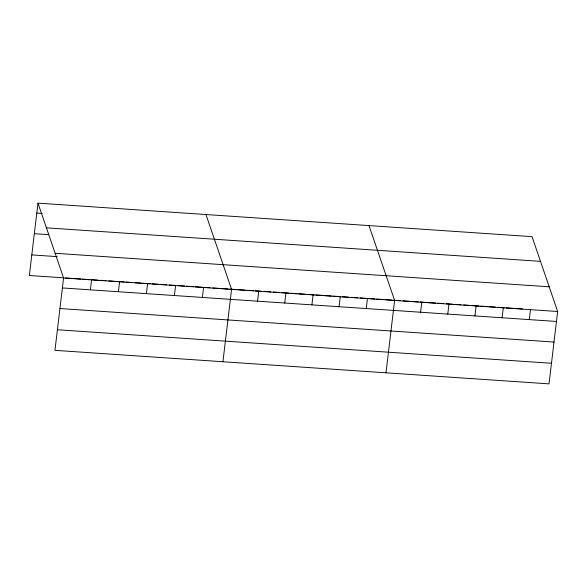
<?xml version="1.0" encoding="UTF-8"?>
<svg xmlns="http://www.w3.org/2000/svg" width="587" height="587" viewBox="0 0 587 587"><rect width="100%" height="100%" fill="white"/><g stroke="black" fill="none" stroke-linecap="round" stroke-linejoin="round"><path stroke-width="0.88" d="M37.979 203.131L63.587 277.981L54.958 350.344L549.021 383.869L557.65 311.499L532.042 236.656L37.979 203.131L29.35 275.501L63.667 277.827M90.398 289.839L91.579 279.874M118.391 291.739L119.579 281.775M146.39 293.632L147.579 283.675M174.383 295.532L175.572 285.575M202.383 297.433L203.572 287.476M222.935 361.739L231.564 289.376L205.964 214.534M257.554 301.175L258.742 291.218M284.724 303.024L285.913 293.06M311.902 304.866L313.091 294.909M339.073 306.707L340.262 296.751M366.244 308.549L367.433 298.592M385.982 372.804L394.611 300.434L369.003 225.591M420.593 312.24L421.782 302.283M447.771 314.082L448.952 304.125M474.942 315.931L476.13 305.966M502.112 317.772L503.301 307.808M529.291 319.614L530.479 309.657M36.79 213.096L42.213 213.463M46.432 227.829L540.495 261.354M34.34 233.685L48.787 234.668M55.134 253.276L549.197 286.801M31.808 254.905L57.093 256.622M65.473 277.952L71.797 278.377M73.602 278.502L80.83 278.994M82.635 279.118L89.862 279.603M91.667 279.728L97.985 280.16M99.797 280.278L106.115 280.711M108.822 280.894L115.147 281.32M116.952 281.444L124.18 281.936M125.985 282.061L132.31 282.486M135.017 282.67L141.335 283.095M143.147 283.22L150.367 283.712M152.172 283.837L158.497 284.262M160.302 284.387L166.627 284.812M169.335 284.996L175.66 285.429M177.465 285.553L184.685 286.038M186.497 286.163L193.717 286.654M195.522 286.779L201.862 287.204M203.674 287.329L210.014 287.762M212.729 287.946L219.068 288.371M220.881 288.496L228.13 288.987M229.943 289.112L236.282 289.538M238.095 289.662L245.337 290.154M247.149 290.279L253.489 290.712M255.301 290.829L261.641 291.262M264.363 291.445L270.702 291.878M273.417 292.062L278.854 292.429M281.569 292.612L288.819 293.104M290.631 293.229L296.971 293.661M298.783 293.779L305.123 294.212M307.837 294.395L314.177 294.828M315.989 294.945L323.239 295.437M325.051 295.562L331.391 295.995M333.203 296.119L340.445 296.611M342.258 296.728L348.597 297.161M351.312 297.345L357.659 297.778M360.374 297.961L365.811 298.328M368.526 298.512L374.866 298.944M376.678 299.069L383.927 299.561M385.732 299.678L392.079 300.111M393.884 300.236L400.231 300.661M402.946 300.845L409.286 301.278M411.098 301.402L418.34 301.894M420.153 302.019L435.554 303.061M437.366 303.185L443.706 303.611M446.421 303.802L452.76 304.227M454.573 304.352L460.912 304.785M463.635 304.969L469.064 305.335M471.787 305.519L479.029 306.01M480.841 306.135L487.181 306.561M488.993 306.685L495.333 307.118M498.055 307.302L504.394 307.735M506.207 307.852L513.449 308.344M515.261 308.469L522.511 308.96M63.587 277.981L557.65 311.499M62.398 287.938L556.461 321.456M59.94 308.535L554.003 342.052M57.409 329.747L551.479 363.272"/></g></svg>
